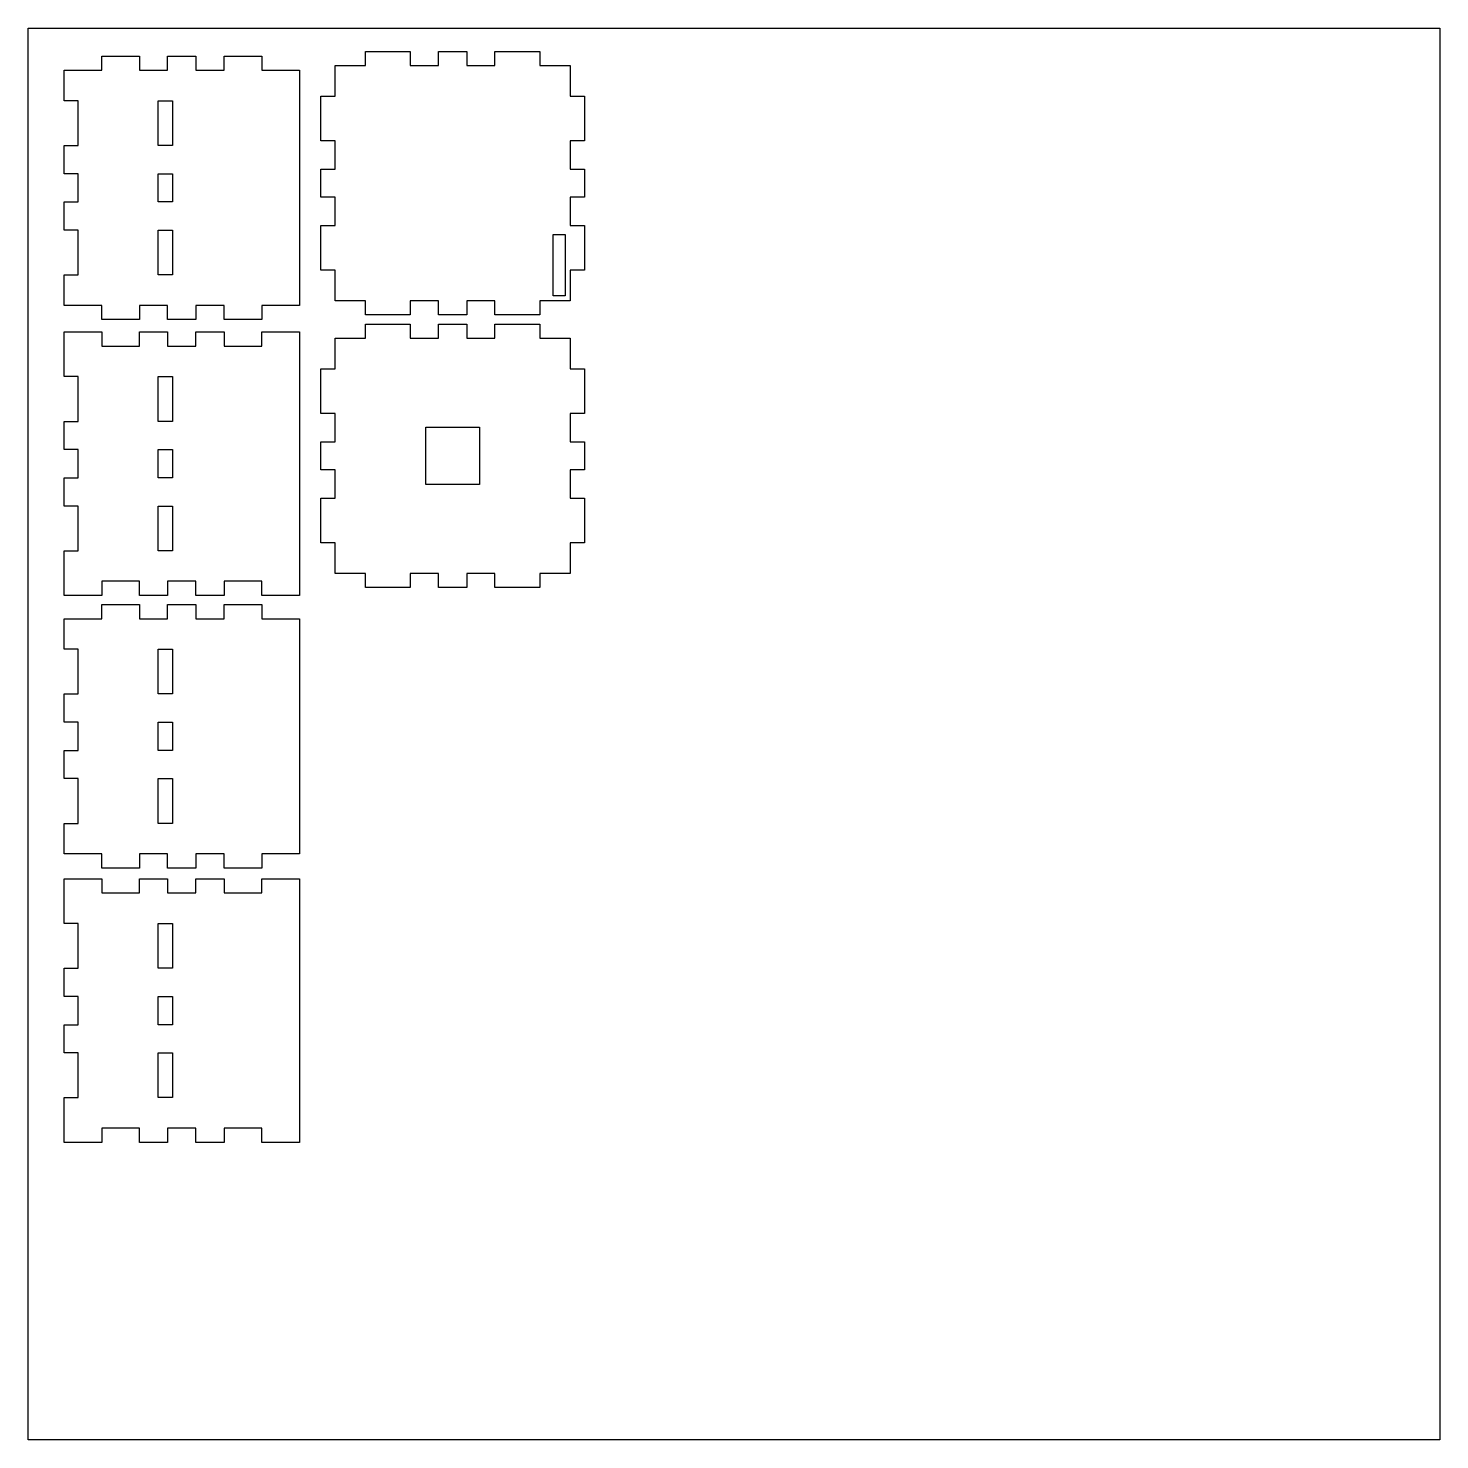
# Model space of a CAD drawing. Header units: inches. Extents: x 0 to 300, y -300 to 0.
import ezdxf

# ---------------------------------------------------------------- set-up
doc = ezdxf.new("R2010")
doc.units = ezdxf.units.IN
doc.header["$MEASUREMENT"] = 0
doc.layers.add('Layer 1', color=7, linetype='Continuous')

# ---------------------------------------------------------------- blocks, each defined once
blk = doc.blocks.new('block 2')
at = {"layer": 'Layer 1', "color": 7, "lineweight": 30, "true_color": 0xffffff}
blk.add_lwpolyline([(115.2, -7.93), (115.2, -14.43), (118.2, -14.43), (118.2, -23.93), (115.2, -23.93), (115.2, -29.93), (118.2, -29.93), (118.2, -35.93), (115.2, -35.93), (115.2, -41.93), (118.2, -41.93), (118.2, -51.43), (115.2, -51.43), (115.2, -57.93), (108.7, -57.93), (108.7, -60.93), (99.2, -60.93), (99.2, -57.93), (93.2, -57.93), (93.2, -60.93), (87.2, -60.93), (87.2, -57.93), (81.2, -57.93), (81.2, -60.93), (71.7, -60.93), (71.7, -57.93), (65.2, -57.93), (65.2, -51.43), (62.2, -51.43), (62.2, -41.93), (65.2, -41.93), (65.2, -35.93), (62.2, -35.93), (62.2, -29.93), (65.2, -29.93), (65.2, -23.93), (62.2, -23.93), (62.2, -14.43), (65.2, -14.43), (65.2, -7.93), (71.7, -7.93), (71.7, -4.93), (81.2, -4.93), (81.2, -7.93), (87.2, -7.93), (87.2, -4.93), (93.2, -4.93), (93.2, -7.93), (99.2, -7.93), (99.2, -4.93), (108.7, -4.93), (108.7, -7.93), (115.2, -7.93)], dxfattribs=at)
blk = doc.blocks.new('block 3')
at = {"layer": 'Layer 1', "color": 7, "lineweight": 30, "true_color": 0xffffff}
blk.add_lwpolyline([(115.2, -65.89), (115.2, -72.39), (118.2, -72.39), (118.2, -81.89), (115.2, -81.89), (115.2, -87.89), (118.2, -87.89), (118.2, -93.89), (115.2, -93.89), (115.2, -99.89), (118.2, -99.89), (118.2, -109.39), (115.2, -109.39), (115.2, -115.89), (108.7, -115.89), (108.7, -118.89), (99.2, -118.89), (99.2, -115.89), (93.2, -115.89), (93.2, -118.89), (87.2, -118.89), (87.2, -115.89), (81.2, -115.89), (81.2, -118.89), (71.7, -118.89), (71.7, -115.89), (65.2, -115.89), (65.2, -109.39), (62.2, -109.39), (62.2, -99.89), (65.2, -99.89), (65.2, -93.89), (62.2, -93.89), (62.2, -87.89), (65.2, -87.89), (65.2, -81.89), (62.2, -81.89), (62.2, -72.39), (65.2, -72.39), (65.2, -65.89), (71.7, -65.89), (71.7, -62.89), (81.2, -62.89), (81.2, -65.89), (87.2, -65.89), (87.2, -62.89), (93.2, -62.89), (93.2, -65.89), (99.2, -65.89), (99.2, -62.89), (108.7, -62.89), (108.7, -65.89), (115.2, -65.89)], dxfattribs=at)
blk = doc.blocks.new('block 5')
at = {"layer": 'Layer 1', "color": 7, "lineweight": 30, "true_color": 0xffffff}
blk.add_lwpolyline([(57.63, -236.79), (49.63, -236.79), (49.63, -233.79), (41.63, -233.79), (41.63, -236.79), (35.63, -236.79), (35.63, -233.79), (29.63, -233.79), (29.63, -236.79), (23.63, -236.79), (23.63, -233.79), (15.63, -233.79), (15.63, -236.79), (7.63, -236.79), (7.63, -227.29), (10.63, -227.29), (10.63, -217.79), (7.63, -217.79), (7.63, -211.79), (10.63, -211.79), (10.63, -205.79), (7.63, -205.79), (7.63, -199.79), (10.63, -199.79), (10.63, -190.29), (7.63, -190.29), (7.63, -180.79), (15.63, -180.79), (15.63, -183.79), (23.63, -183.79), (23.63, -180.79), (29.63, -180.79), (29.63, -183.79), (35.63, -183.79), (35.63, -180.79), (41.63, -180.79), (41.63, -183.79), (49.63, -183.79), (49.63, -180.79), (57.63, -180.79), (57.63, -236.79)], dxfattribs=at)
blk = doc.blocks.new('block 6')
at = {"layer": 'Layer 1', "color": 7, "lineweight": 30, "true_color": 0xffffff}
for points in [[(27.63, -199.79), (27.63, -190.29), (30.63, -190.29), (30.63, -199.79), (27.63, -199.79)], [(27.63, -211.79), (27.63, -205.79), (30.63, -205.79), (30.63, -211.79), (27.63, -211.79)], [(27.63, -227.29), (27.63, -217.79), (30.63, -217.79), (30.63, -227.29), (27.63, -227.29)]]:
    blk.add_lwpolyline(points, dxfattribs=at)
blk = doc.blocks.new('block 4')
at = {"layer": 'Layer 1'}
for name in ['block 5', 'block 6']:
    blk.add_blockref(name, (0, 0), dxfattribs=at)
blk = doc.blocks.new('block 8')
at = {"layer": 'Layer 1', "color": 7, "lineweight": 30, "true_color": 0xffffff}
blk.add_lwpolyline([(57.63, -168.99), (57.63, -175.49), (49.63, -175.49), (49.63, -178.49), (41.63, -178.49), (41.63, -175.49), (35.63, -175.49), (35.63, -178.49), (29.63, -178.49), (29.63, -175.49), (23.63, -175.49), (23.63, -178.49), (15.63, -178.49), (15.63, -175.49), (7.63, -175.49), (7.63, -168.99), (10.63, -168.99), (10.63, -159.49), (7.63, -159.49), (7.63, -153.49), (10.63, -153.49), (10.63, -147.49), (7.63, -147.49), (7.63, -141.49), (10.63, -141.49), (10.63, -131.99), (7.63, -131.99), (7.63, -125.49), (15.63, -125.49), (15.63, -122.49), (23.63, -122.49), (23.63, -125.49), (29.63, -125.49), (29.63, -122.49), (35.63, -122.49), (35.63, -125.49), (41.63, -125.49), (41.63, -122.49), (49.63, -122.49), (49.63, -125.49), (57.63, -125.49), (57.63, -131.99), (57.63, -168.99)], dxfattribs=at)
blk = doc.blocks.new('block 9')
at = {"layer": 'Layer 1', "color": 7, "lineweight": 30, "true_color": 0xffffff}
for points in [[(27.63, -141.49), (27.63, -131.99), (30.63, -131.99), (30.63, -141.49), (27.63, -141.49)], [(27.63, -153.49), (27.63, -147.49), (30.63, -147.49), (30.63, -153.49), (27.63, -153.49)], [(27.63, -168.99), (27.63, -159.49), (30.63, -159.49), (30.63, -168.99), (27.63, -168.99)]]:
    blk.add_lwpolyline(points, dxfattribs=at)
blk = doc.blocks.new('block 7')
at = {"layer": 'Layer 1'}
for name in ['block 8', 'block 9']:
    blk.add_blockref(name, (0, 0), dxfattribs=at)
blk = doc.blocks.new('block 11')
at = {"layer": 'Layer 1', "color": 7, "lineweight": 30, "true_color": 0xffffff}
blk.add_lwpolyline([(57.63, -120.55), (49.63, -120.55), (49.63, -117.55), (41.63, -117.55), (41.63, -120.55), (35.63, -120.55), (35.63, -117.55), (29.63, -117.55), (29.63, -120.55), (23.63, -120.55), (23.63, -117.55), (15.63, -117.55), (15.63, -120.55), (7.63, -120.55), (7.63, -111.05), (10.63, -111.05), (10.63, -101.55), (7.63, -101.55), (7.63, -95.55), (10.63, -95.55), (10.63, -89.55), (7.63, -89.55), (7.63, -83.55), (10.63, -83.55), (10.63, -74.05), (7.63, -74.05), (7.63, -64.55), (15.63, -64.55), (15.63, -67.55), (23.63, -67.55), (23.63, -64.55), (29.63, -64.55), (29.63, -67.55), (35.63, -67.55), (35.63, -64.55), (41.63, -64.55), (41.63, -67.55), (49.63, -67.55), (49.63, -64.55), (57.63, -64.55), (57.63, -120.55)], dxfattribs=at)
blk = doc.blocks.new('block 12')
at = {"layer": 'Layer 1', "color": 7, "lineweight": 30, "true_color": 0xffffff}
for points in [[(27.63, -83.55), (27.63, -74.05), (30.63, -74.05), (30.63, -83.55), (27.63, -83.55)], [(27.63, -95.55), (27.63, -89.55), (30.63, -89.55), (30.63, -95.55), (27.63, -95.55)], [(27.63, -111.05), (27.63, -101.55), (30.63, -101.55), (30.63, -111.05), (27.63, -111.05)]]:
    blk.add_lwpolyline(points, dxfattribs=at)
blk = doc.blocks.new('block 10')
at = {"layer": 'Layer 1'}
for name in ['block 11', 'block 12']:
    blk.add_blockref(name, (0, 0), dxfattribs=at)
blk = doc.blocks.new('block 14')
at = {"layer": 'Layer 1', "color": 7, "lineweight": 30, "true_color": 0xffffff}
blk.add_lwpolyline([(57.63, -52.41), (57.63, -58.91), (49.63, -58.91), (49.63, -61.91), (41.63, -61.91), (41.63, -58.91), (35.63, -58.91), (35.63, -61.91), (29.63, -61.91), (29.63, -58.91), (23.63, -58.91), (23.63, -61.91), (15.63, -61.91), (15.63, -58.91), (7.63, -58.91), (7.63, -52.41), (10.63, -52.41), (10.63, -42.91), (7.63, -42.91), (7.63, -36.91), (10.63, -36.91), (10.63, -30.91), (7.63, -30.91), (7.63, -24.91), (10.63, -24.91), (10.63, -15.41), (7.63, -15.41), (7.63, -8.91), (15.63, -8.91), (15.63, -5.91), (23.63, -5.91), (23.63, -8.91), (29.63, -8.91), (29.63, -5.91), (35.63, -5.91), (35.63, -8.91), (41.63, -8.91), (41.63, -5.91), (49.63, -5.91), (49.63, -8.91), (57.63, -8.91), (57.63, -15.41), (57.63, -52.41)], dxfattribs=at)
blk = doc.blocks.new('block 15')
at = {"layer": 'Layer 1', "color": 7, "lineweight": 30, "true_color": 0xffffff}
for points in [[(27.63, -24.91), (27.63, -15.41), (30.63, -15.41), (30.63, -24.91), (27.63, -24.91)], [(27.63, -36.91), (27.63, -30.91), (30.63, -30.91), (30.63, -36.91), (27.63, -36.91)], [(27.63, -52.41), (27.63, -42.91), (30.63, -42.91), (30.63, -52.41), (27.63, -52.41)]]:
    blk.add_lwpolyline(points, dxfattribs=at)
blk = doc.blocks.new('block 13')
at = {"layer": 'Layer 1'}
for name in ['block 14', 'block 15']:
    blk.add_blockref(name, (0, 0), dxfattribs=at)

msp = doc.modelspace()

# ---------------------------------------------------------------- linework, layer by layer
at = {"layer": 'Layer 1', "color": 7, "lineweight": 30, "true_color": 0xffffff}
for points in [[(300, -300), (0, -300), (0, 0), (300, 0), (300, -300)], [(111.54, -56.87), (111.54, -43.87), (114.14, -43.87), (114.14, -56.87), (111.54, -56.87)], [(95.9, -96.99), (84.5, -96.99), (84.5, -84.79), (95.9, -84.79), (95.9, -96.99)]]:
    msp.add_lwpolyline(points, dxfattribs=at)

# ---------------------------------------------------------------- block references
at = {"layer": 'Layer 1'}
for name in ['block 13', 'block 2', 'block 3', 'block 10', 'block 7', 'block 4']:
    msp.add_blockref(name, (0, 0), dxfattribs=at)

doc.saveas('drawing.dxf')
